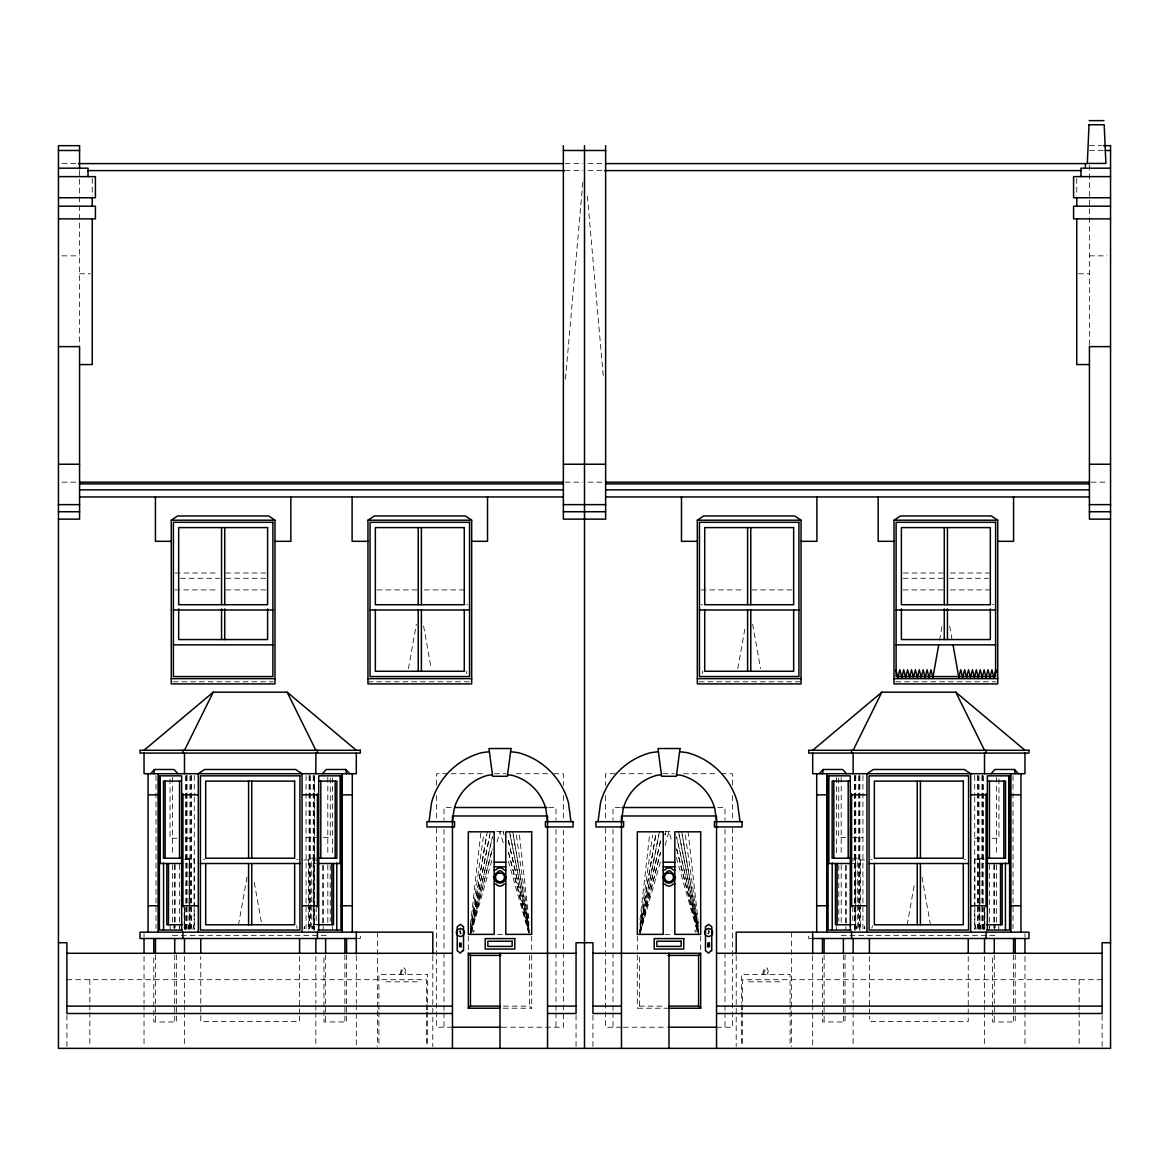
<?xml version="1.0" encoding="UTF-8"?>
<svg xmlns="http://www.w3.org/2000/svg" width="1169" height="1169" viewBox="0 0 1169 1169"><rect width="100%" height="100%" fill="white"/><g stroke="black" fill="none" stroke-linecap="round" stroke-linejoin="round"><path stroke-width="0.75" stroke-dasharray="5 3.75" d="M565.46 379.004L583.053 179.894M470.435 924.737L480.985 831.466M639.998 919.93L649.584 835.061M470.435 928.318L483.645 835.061M639.954 924.737L652.653 835.061M173.743 928.04L174.152 925.453L174.546 928.04M188.077 929.34L188.677 925.453L189.29 929.34L189.29 907.758M192.914 929.34L193.528 925.453L194.127 929.34L194.127 907.758M303.998 928.873L304.408 926.286L304.802 928.873M308.835 928.873L309.244 926.286L309.858 930.173M312.181 928.873L312.591 926.286L313 928.873M313.687 928.873L314.096 926.286L314.695 930.173M854.305 930.173L854.904 926.286L855.313 928.873M856 928.873L856.409 926.286L856.819 928.873M859.142 930.173L859.756 926.286L860.165 928.873M864.198 928.873L864.592 926.286L865.002 928.873M978.219 929.34L978.818 925.453L979.432 929.34L979.432 907.758M983.056 929.34L983.67 925.453L984.269 929.34L984.269 907.758M984.97 926.754L984.561 929.34L984.561 907.758M989.398 929.34L989.807 926.754M994.454 928.04L994.848 925.453L995.257 928.04M470.479 930.816L486.713 835.017M640.086 927.265L655.721 835.017M470.552 930.115L487.312 831.466M640.174 926.52L656.335 831.466M238.476 925.059L247.01 877.101M408.434 668.653L416.339 624.246M737.8 668.653L745.384 626.014M939.54 640.232L942.389 624.246M907.129 925.059L914.713 882.434M470.479 932.584L489.782 835.017M470.552 931.941L490.483 831.466M639.501 932.584L658.805 835.017M639.911 930.173L659.506 831.466M470.391 934.367L492.456 836.785L470.859 931.941M640.203 930.816L660.66 840.336M639.867 931.941L660.675 840.277M702.189 673.651L702.832 671.064M871.826 928.288L872.469 925.702M470.654 934.367L492.383 848.913M640.115 932.628L660.514 852.391M471.165 931.941L492.324 849.089M640.188 931.941L660.441 852.625M399.973 974.42L401.712 968.064L404.708 968.064L406.447 974.42M400.967 974.42L402.136 970.168L404.299 970.168L405.453 974.42M762.553 974.42L764.292 968.064L767.288 968.064L769.027 974.42M763.547 974.42L764.701 970.168L766.864 970.168L768.033 974.42M459.227 930.758L460.338 933.476A1.797 1.797 0 0 0 461.594 933.403M471.414 932.628L492.602 857.622M497.044 841.928L499.996 831.466L503.941 845.421M639.925 934.367L660.631 861.115M665.059 845.421L669.004 831.466L671.956 841.928M473.664 932.204L474.161 930.378L471.18 932.029A4.281 4.281 0 0 1 470.333 932.263M669.004 1008.219L637.31 1008.219L639.428 1006.114L639.428 955.409M1089.42 145.672L1101.753 145.672M1089.42 150.494L1103.507 150.494M62.089 163.602L76.672 163.602M565.138 163.602L582.746 163.602M588.022 163.602L603.862 163.602M565.138 170.601L582.746 170.601M588.022 170.601L603.862 170.601M61.972 255.85L79.58 255.85M1089.42 255.85L1107.028 255.85M79.58 273.78L90.437 273.78M1078.563 273.78L1089.42 273.78M61.972 482.169L77.812 482.169M565.138 482.169L582.746 482.169M588.022 482.169L603.862 482.169M1091.188 482.169L1107.028 482.169M175.189 573.015L218.618 573.015M225.851 573.015L265.641 573.015M903.359 573.015L943.149 573.015M950.382 573.015L993.811 573.015M180.45 578.29L219.757 578.29M225.851 578.29L265.816 578.29M903.184 578.29L943.149 578.29M949.243 578.29L988.55 578.29M174.912 589.921L218.588 589.921M225.865 589.921L265.904 589.921M377.046 589.921L417.085 589.921M424.362 589.921L468.038 589.921M700.962 589.921L744.638 589.921M751.915 589.921L791.954 589.921M903.096 589.921L943.135 589.921M950.412 589.921L994.088 589.921M466.489 604.709L467.79 604.709M701.21 604.709L702.511 604.709M992.539 604.709L993.84 604.709M173.085 681.819L273.181 681.819M367.957 681.819L469.865 681.819M699.135 681.819L801.043 681.819M895.819 681.819L995.915 681.819M447.8 773.717L436.622 773.717L436.622 785.451M451.102 773.717L485.5 773.717M494.56 773.717L505.987 773.717M516.289 773.717L548.626 773.717M553.785 773.717L563.37 773.717L563.37 785.451M615.215 773.717L605.63 773.717L605.63 785.451M620.374 773.717L652.711 773.717M663.013 773.717L674.44 773.717M683.5 773.717L717.898 773.717M721.2 773.717L732.378 773.717L732.378 785.451M451.234 807.516L444.015 807.516L444.015 820.229M548.758 807.516L555.976 807.516L555.976 820.229M620.242 807.516L613.024 807.516L613.024 820.229M717.766 807.516L724.985 807.516L724.985 820.229M496.825 831.466L503.956 831.466M665.044 831.466L672.175 831.466M306.073 837.574L316.448 837.574M323.375 837.574L330.286 837.574L330.286 777.37M845.625 837.574L838.714 837.574L838.714 777.37M852.552 837.574L862.927 837.574M176.972 838.231L170.046 838.231L170.046 777.297M185.623 838.231L194.273 838.231M974.727 838.231L983.377 838.231M992.028 838.231L998.954 838.231L998.954 777.297M185.652 858.221L189.071 858.221L189.071 930.056M316.404 858.221L311.275 858.221L311.275 930.056M852.596 858.221L857.725 858.221L857.725 930.056M983.348 858.221L979.929 858.221L979.929 930.056M184.585 859.186L194.273 859.186M974.727 859.186L984.415 859.186M203.494 859.347L204.794 859.347M296.853 859.347L298.139 859.347M870.861 859.347L872.147 859.347M964.206 859.347L965.506 859.347M303.794 860.019L318.187 860.019M850.813 860.019L865.206 860.019M314.534 863.511L316.2 863.511M852.8 863.511L854.466 863.511M185.813 924.767L184.147 924.767L184.147 906.749M314.534 924.767L317.866 924.767M851.134 924.767L854.466 924.767M983.187 924.767L984.853 924.767L984.853 906.749M497.497 934.367L504.146 934.367M664.854 934.367L671.503 934.367M172.544 935.332L327.802 935.332M841.198 935.332L996.456 935.332M357.656 938.502L360.33 938.502L360.33 933.753M811.344 938.502L808.67 938.502L808.67 933.753M66.896 979.695L426.451 979.695L426.451 1003.192M1102.104 979.695L742.549 979.695L742.549 1003.192M386.033 981.814L420.387 981.814M748.613 981.814L782.967 981.814M503.474 1006.114L529.572 1006.114L531.69 1008.219L499.996 1008.219M639.428 1006.114L665.526 1006.114M452.461 1027.23L436.622 1027.23L436.622 828.426M501.808 1027.23L563.37 1027.23L563.37 828.426M621.47 1027.23L605.63 1027.23L605.63 828.426M623.267 1027.23L666.315 1027.23M716.539 1027.23L732.378 1027.23L732.378 828.426M695.336 932.204L694.839 930.378L697.82 932.029A4.281 4.281 0 0 0 698.667 932.263M676.398 857.622L697.586 932.628M508.369 861.115L529.075 934.367M709.773 930.758L708.662 933.476A1.797 1.797 0 0 1 707.406 933.403M676.617 848.913L698.346 934.367M676.676 849.089L697.835 931.941M508.486 852.391L528.885 932.628M508.559 852.625L528.812 931.941M466.168 671.064L466.811 673.651M296.531 925.702L297.174 928.288M698.609 934.367L676.544 836.785L698.141 931.941M508.34 840.336L528.797 930.816M508.325 840.277L529.133 931.941M679.218 835.017L698.521 932.584M678.517 831.466L698.448 931.941M510.195 835.017L529.499 932.584M509.494 831.466L529.089 930.173M949.666 626.014L952.194 640.232M921.99 877.101L930.524 925.059M752.661 624.246L760.566 668.653M423.616 626.014L431.2 668.653M254.287 882.434L261.871 925.059M682.287 835.017L698.521 930.816M681.688 831.466L698.448 930.115M513.279 835.017L528.914 927.265M512.665 831.466L528.826 926.52M980.923 929.34L980.323 925.453L979.71 929.34L979.71 907.758M976.086 929.34L975.472 925.453L974.873 929.34L974.873 907.758M190.781 929.34L190.182 925.453L189.568 929.34L189.568 907.758M185.944 929.34L185.33 925.453L184.731 929.34L184.731 907.758M184.03 926.754L184.439 929.34L184.439 907.758M179.193 926.754L179.602 929.34M685.355 835.075L698.565 928.318M516.347 835.075L529.046 924.737M688.015 831.466L698.565 924.737M519.416 835.075L529.002 919.93M587.379 196.187L603.54 379.004M1102.104 1015.247L1102.104 1046.62M1089.42 165.092L1089.42 345.673M1079.162 979.695L1079.162 1003.192M1079.162 1004.989L1079.162 1010.411M1079.162 1012.222L1079.162 1046.562M1076.751 178.389L1076.751 195.983M1024.965 933.753L1024.965 936.924M1024.965 956.52L1024.965 1003.338M1024.965 1005.135L1024.965 1010.542M1024.965 1012.339L1024.965 1046.562M1015.203 954.825L1015.203 1021.954L992.613 1021.954L992.613 954.825M1013.538 954.825L1013.538 1021.954M1013.026 775.544L1013.026 928.522M998.808 925.746L998.808 929.34M996.456 777.356L996.456 855.679M996.456 864.782L996.456 924.884M994.249 864.592L994.249 929.34M994.278 954.825L994.278 1021.954M993.957 864.592L993.957 927.543M989.398 864.592L989.398 927.543M984.517 956.52L984.517 1003.338M984.517 1005.135L984.517 1010.542M984.517 1012.339L984.517 1046.562M983.202 775.836L983.202 930.056M982.881 775.836L982.881 863.511M982.632 775.544L982.632 928.522M981.902 775.544L981.902 928.522M979.71 859.186L979.71 905.96M979.432 859.186L979.432 905.96M979.037 775.836L979.037 902.833M979.037 904.645L979.037 930.056M978.088 775.544L978.088 928.522M977.737 775.544L977.737 928.522M974.873 859.186L974.873 905.96M974.727 775.515L974.727 795.227M974.727 797.01L974.727 929.618M968.239 956.549L968.239 1021.516L869.415 1021.516L869.415 1016.095M869.415 956.549L869.415 1007.079M869.415 1008.876L869.415 1014.297M862.927 775.544L862.927 928.639M860.355 860.019L860.355 930.173M859.916 775.544L859.916 928.522M859.566 775.544L859.566 928.522M858.616 775.836L858.616 902.833M858.616 904.645L858.616 930.056M855.752 775.544L855.81 930.173M855.518 860.019L855.518 930.173M855.021 775.544L855.021 928.522M854.773 775.836L854.773 863.511M854.451 775.836L854.451 930.056M853.136 956.52L853.136 1003.338M853.136 1005.135L853.136 1010.542M853.136 1012.339L853.136 1046.562M852.8 906.749L852.8 924.767M846.122 865.411L846.122 924.767M845.83 865.411L845.83 924.767M845.83 926.564L845.83 930.173M845.041 954.825L845.041 1021.954L822.45 1021.954L822.45 954.825M843.375 954.825L843.375 1021.954M841.198 777.356L841.198 855.679M841.198 864.782L841.198 924.884M838.801 865.308L838.801 921.172M836.376 777.648L836.376 855.664M836.434 926.564L836.434 930.173M824.116 954.825L824.116 1021.954M812.689 955.774L812.689 1003.338M812.689 1004.785L812.689 1046.562M791.559 932.161L791.559 1046.547M790.083 1003.207L790.083 974.42L741.497 974.42L741.497 1003.207M790.083 1004.989L790.083 1010.337M790.083 1012.12L790.083 1046.781M742.549 1004.989L742.549 1010.411M742.549 1012.222L742.549 1046.562M741.497 1004.989L741.497 1010.337M741.497 1012.12L741.497 1046.781M736.207 955.774L736.207 1046.547M732.378 795.607L732.378 819.937M724.985 829.303L724.985 950.967M724.985 952.779L724.985 1003.63M724.985 1005.442L724.985 1010.893M724.985 1012.705L724.985 1027.23M708.633 929.618L708.633 934.177M708.487 931.474L708.487 933.271M700.699 936.091L700.699 951.566M637.31 936.091L637.31 951.566M637.31 955.058L637.31 1008.219M613.024 829.303L613.024 950.967M613.024 952.779L613.024 1003.63M613.024 1005.442L613.024 1010.893M613.024 1012.705L613.024 1027.23M605.63 795.607L605.63 819.937M592.946 1015.247L592.946 1046.62M576.054 1015.247L576.054 1046.62M563.37 795.607L563.37 819.937M555.976 829.303L555.976 950.967M555.976 952.779L555.976 1003.63M555.976 1005.442L555.976 1010.893M555.976 1012.705L555.976 1027.23M531.69 936.091L531.69 951.566M531.69 955.058L531.69 1008.219M529.572 955.409L529.572 1006.114M468.301 936.091L468.301 951.566M460.513 931.474L460.513 933.271M460.367 929.618L460.367 934.177M444.015 829.303L444.015 950.967M444.015 952.779L444.015 1003.63M444.015 1005.442L444.015 1010.893M444.015 1012.705L444.015 1027.23M436.622 795.607L436.622 819.937M432.793 955.774L432.793 1046.547M427.503 1003.207L427.503 974.42L378.917 974.42L378.917 1003.207M427.503 1004.989L427.503 1010.337M427.503 1012.12L427.503 1046.781M426.451 1004.989L426.451 1010.411M426.451 1012.222L426.451 1046.562M378.917 1004.989L378.917 1010.337M378.917 1012.12L378.917 1046.781M377.441 932.161L377.441 1046.547M356.311 955.774L356.311 1003.338M356.311 1004.785L356.311 1046.562M346.55 954.825L346.55 1021.954L323.959 1021.954L323.959 954.825M344.884 954.825L344.884 1021.954M332.624 777.648L332.624 855.664M332.566 926.564L332.566 930.173M330.199 865.308L330.199 921.172M327.802 777.356L327.802 855.679M327.802 864.782L327.802 924.884M325.625 954.825L325.625 1021.954M323.17 865.411L323.17 924.767M323.17 926.564L323.17 930.173M322.878 865.411L322.878 924.767M316.2 906.749L316.2 924.767M315.864 956.52L315.864 1003.338M315.864 1005.135L315.864 1010.542M315.864 1012.339L315.864 1046.562M314.607 858.221L314.607 930.056L314.549 775.836M314.227 775.836L314.227 863.511M313.979 775.544L313.979 928.522M313.482 860.019L313.482 930.173M313.248 775.544L313.19 930.173M310.384 775.836L310.384 902.833M310.384 904.645L310.384 930.056M309.434 775.544L309.434 928.522M309.084 775.544L309.084 928.522M308.645 860.019L308.645 930.173M306.073 775.544L306.073 928.639M299.585 956.549L299.585 1007.079M299.585 1008.876L299.585 1014.297M299.585 1016.095L299.585 1021.516L200.761 1021.516L200.761 956.549M194.273 775.515L194.273 795.227M194.273 797.01L194.273 929.618M194.127 859.186L194.127 905.96M191.263 775.544L191.263 928.522M190.912 775.544L190.912 928.522M189.963 775.836L189.963 902.833M189.963 904.645L189.963 930.056M189.568 859.186L189.568 905.96M189.29 859.186L189.29 905.96M187.098 775.544L187.098 928.522M186.368 775.544L186.368 928.522M186.119 775.836L186.119 863.511M185.798 775.836L185.798 930.056M184.483 956.52L184.483 1003.338M184.483 1005.135L184.483 1010.542M184.483 1012.339L184.483 1046.562M179.602 864.592L179.602 927.543M176.387 954.825L176.387 1021.954L153.797 1021.954L153.797 954.825M175.043 864.592L175.043 927.543M174.751 864.592L174.751 929.34M174.722 954.825L174.722 1021.954M172.544 777.356L172.544 855.679M172.544 864.782L172.544 924.884M170.192 925.746L170.192 929.34M155.974 775.544L155.974 928.522M155.462 954.825L155.462 1021.954M144.035 933.753L144.035 936.924M144.035 956.52L144.035 1003.338M144.035 1005.135L144.035 1010.542M144.035 1012.339L144.035 1046.562M92.249 178.389L92.249 195.983M89.838 979.695L89.838 1003.192M89.838 1004.989L89.838 1010.411M89.838 1012.222L89.838 1046.562M79.58 170.557L79.58 345.673M66.896 1015.247L66.896 1046.62M665.833 831.466L664.956 834.958L665.833 831.466M504.044 834.958L503.167 831.466L504.058 834.987"/><path stroke-width="1.5" d="M1085.314 166.831L1085.416 164.61M429.023 821.675L431.493 802.84A70.914 70.914 0 0 1 481.643 752.69L489.387 751.667M452.461 821.675L454.142 808.904A47.476 47.476 0 0 1 487.707 775.339L492.427 774.711M598.031 821.675L600.515 802.84A70.914 70.914 0 0 1 650.651 752.69L658.395 751.667M621.47 821.675L623.15 808.904A47.476 47.476 0 0 1 656.715 775.339L661.435 774.711M153.928 773.717L154.498 769.494L174.006 769.494L177.907 773.717M822.581 773.717L823.151 769.494L842.659 769.494L846.575 773.717M938.59 645.551L932.906 677.523L930.948 669.764L929.004 677.523L927.061 669.764L925.117 677.523L923.174 669.764L921.23 677.523L919.287 669.764L917.344 677.523L915.4 669.764L913.457 677.523L911.513 669.764L909.555 677.523L907.612 669.764L905.668 677.523L903.725 669.764L901.781 677.523L899.838 669.764L897.894 677.523L895.951 669.764M184.483 750.279L213.196 692.18L287.15 692.18L356.311 750.279M853.136 750.279L881.85 692.18L955.804 692.18L1024.965 750.279M150.596 773.717L154.498 769.494M322.425 773.717L326.341 769.494L345.849 769.494L349.75 773.717M819.25 773.717L823.151 769.494M991.093 773.717L994.994 769.494L1014.502 769.494L1018.404 773.717M468.301 1008.219L470.42 1006.114L470.42 955.409L468.301 953.29L468.301 1008.219L499.996 1008.219M700.699 1008.219L698.58 1006.114L698.58 955.409L700.699 953.29L700.699 1008.219L669.004 1008.219M144.035 750.279L213.196 692.18M812.689 750.279L881.85 692.18M171.273 520.205L177.615 515.967L268.665 515.967L274.993 520.205L274.993 683.923L171.273 683.923L171.273 520.205L274.993 520.205M367.957 520.205L374.285 515.967L465.335 515.967L471.677 520.205L471.677 683.923L367.957 683.923L367.957 520.205L471.677 520.205M697.323 520.205L703.665 515.967L794.715 515.967L801.043 520.205L801.043 683.923L697.323 683.923L697.323 520.205L801.043 520.205M894.007 520.205L900.335 515.967L991.385 515.967L997.727 520.205L997.727 683.923L894.007 683.923L894.007 520.205L997.727 520.205M1089.216 120.641L1104.004 120.641M1103.507 145.672L1110.55 145.672L1110.55 1048.359L58.45 1048.359L58.45 145.672L79.58 145.672L79.58 168.92M58.45 150.494L79.58 150.494M563.37 150.494L605.63 150.494M1105.275 150.494L1110.55 150.494M78.498 163.602L563.37 163.602M605.63 163.602L1086.849 163.602M58.45 168.175L88.026 168.175L88.026 176.621M1110.55 168.175L1080.974 168.175L1080.974 176.621M87.675 170.601L564.408 170.601M604.592 170.601L1081.325 170.601M58.45 176.621L95.42 176.621L95.42 197.751L58.45 197.751M1110.55 176.621L1073.58 176.621L1073.58 197.751L1110.55 197.751M58.45 206.197L95.42 206.197L95.42 218.881L58.45 218.881M1110.55 206.197L1073.58 206.197L1073.58 218.881L1110.55 218.881M58.45 346.623L79.58 346.623L79.58 519.138L58.45 519.138M1110.55 346.623L1089.42 346.623L1089.42 519.138L1110.55 519.138M79.58 364.567L92.249 364.567L92.249 218.881M1089.42 364.567L1076.751 364.567L1076.751 218.881M58.45 464.239L79.58 464.239M563.37 464.239L605.63 464.239M1089.42 464.239L1110.55 464.239M79.58 482.169L563.37 482.169M605.63 482.169L1089.42 482.169M79.58 483.864L563.37 483.864M605.63 483.864L1089.42 483.864M79.58 489.84L563.37 489.84M605.63 489.84L1089.42 489.84M79.58 496.957L563.37 496.957M605.63 496.957L1089.42 496.957M58.45 504.628L79.58 504.628M563.37 504.628L605.63 504.628M1089.42 504.628L1110.55 504.628M58.45 511.744L79.58 511.744M563.37 511.744L605.63 511.744M1089.42 511.744L1110.55 511.744M171.273 541.32L155.433 541.32L155.433 496.957M274.993 541.32L290.847 541.32L290.847 496.957M367.957 541.32L352.103 541.32L352.103 496.957M471.677 541.32L487.517 541.32L487.517 496.957M697.323 541.32L681.483 541.32L681.483 496.957M801.043 541.32L816.897 541.32L816.897 496.957M894.007 541.32L878.153 541.32L878.153 496.957M997.727 541.32L1013.567 541.32L1013.567 496.957M173.392 609.984L272.888 609.984M370.062 609.984L469.558 609.984M699.442 609.984L798.938 609.984M896.112 609.984L995.608 609.984M173.392 644.85L272.888 644.85M896.112 644.85L995.608 644.85M171.273 678.648L274.993 678.648M367.957 678.648L471.677 678.648M697.323 678.648L801.043 678.648M894.007 678.648L997.727 678.648M181.21 781.111L163.485 781.111L163.485 858.221L181.21 858.221M319.137 781.111L336.862 781.111L336.862 858.221L319.137 858.221M849.863 781.111L832.138 781.111L832.138 858.221L849.863 858.221M987.79 781.111L1005.515 781.111L1005.515 858.221L987.79 858.221M148.901 794.847L159.101 794.847M182.612 794.847L197.78 794.847M302.566 794.847L317.734 794.847M341.246 794.847L351.445 794.847M817.555 794.847L827.754 794.847M851.266 794.847L866.434 794.847M971.22 794.847L986.388 794.847M1009.899 794.847L1020.099 794.847M454.843 807.516L546.946 807.516M622.054 807.516L714.157 807.516M494.18 862.225L505.797 862.225M663.203 862.225L674.82 862.225M182.481 863.511L160.226 863.511L160.226 775.836M200.425 863.511L299.922 863.511M317.69 863.511L340.121 863.511L340.121 775.836M851.31 863.511L828.879 863.511L828.879 775.836M869.078 863.511L968.575 863.511M986.519 863.511L1008.774 863.511L1008.774 775.836M494.18 866.857L505.797 866.857M663.203 866.857L674.82 866.857M494.18 869.955L495.875 869.955A5.071 5.071 0 0 1 504.117 869.955L505.797 869.955M663.203 869.955L664.883 869.955A5.071 5.071 0 0 1 673.125 869.955L674.82 869.955M494.18 884.012L495.875 884.012A5.071 5.071 0 0 0 504.117 884.012L505.797 884.012M663.203 884.012L664.883 884.012A5.071 5.071 0 0 0 673.125 884.012L674.82 884.012M148.901 905.756L159.101 905.756M182.612 905.756L197.78 905.756M302.566 905.756L317.734 905.756M341.246 905.756L351.445 905.756M817.555 905.756L827.754 905.756M851.266 905.756L866.434 905.756M971.22 905.756L986.388 905.756M1009.899 905.756L1020.099 905.756M182.481 924.767L166.816 924.767L166.816 863.511M317.866 924.767L333.53 924.767L333.53 863.511M851.134 924.767L835.47 924.767L835.47 863.511M986.519 924.767L1002.184 924.767L1002.184 863.511M182.379 930.056L159.393 930.056L159.393 775.836L181.633 775.836L181.633 930.056M317.968 930.056L340.953 930.056L340.953 775.836L318.713 775.836L318.713 930.056M851.032 930.056L828.047 930.056L828.047 775.836L850.287 775.836L850.287 930.056M986.621 930.056L1009.607 930.056L1009.607 775.836L987.367 775.836L987.367 930.056M356.75 938.502L140.017 938.502L140.017 932.161L432.793 932.161L432.793 953.948M812.25 938.502L1028.983 938.502L1028.983 932.161L736.207 932.161L736.207 953.948M58.45 942.725L66.896 942.725L66.896 1013.508L452.461 1013.508M1110.55 942.725L1102.104 942.725L1102.104 1013.508L716.539 1013.508M459.592 943.251L461.156 943.251L461.083 946.671M461.156 946.671L459.592 946.671L459.665 943.251M66.896 953.29L452.461 953.29M468.301 953.29L576.054 953.29M592.946 953.29L700.699 953.29M716.539 953.29L1102.104 953.29M470.42 955.409L500.887 955.409M668.113 955.409L698.58 955.409M66.896 1006.114L452.461 1006.114M470.42 1006.114L499.996 1006.114M547.53 1006.114L576.054 1006.114M592.946 1006.114L621.47 1006.114M669.004 1006.114L698.58 1006.114M716.539 1006.114L1102.104 1006.114M547.53 1013.508L576.054 1013.508L576.054 942.725L592.946 942.725L592.946 1013.508L621.47 1013.508M452.461 1027.23L500.887 1027.23M668.113 1027.23L716.539 1027.23M679.613 751.667L687.357 752.69A70.914 70.914 0 0 1 737.507 802.84L739.977 821.675M510.605 751.667L518.349 752.69A70.914 70.914 0 0 1 568.485 802.84L570.969 821.675M676.573 774.711L681.293 775.339A47.476 47.476 0 0 1 714.858 808.904L716.539 821.675M507.565 774.711L512.285 775.339A47.476 47.476 0 0 1 545.85 808.904L547.53 821.675M955.804 692.18L984.517 750.279M287.15 692.18L315.864 750.279M996.426 672.35L995.783 669.764L993.84 677.523L991.896 669.764L989.953 677.523L988.01 669.764L986.051 677.523L984.108 669.764L982.165 677.523L980.221 669.764L978.278 677.523L976.334 669.764L974.391 677.523L972.447 669.764L970.504 677.523L968.56 669.764L966.617 677.523L964.659 669.764L962.715 677.523L960.772 669.764L958.828 677.523L953.144 645.551M1014.502 769.494L1015.072 773.717M345.849 769.494L346.419 773.717M1076.751 197.751L1076.751 206.197M1024.965 753.084L1024.965 773.717L812.689 773.717L812.689 753.084M1024.965 938.502L1024.965 952.91M1020.946 773.717L1020.946 932.161M1015.203 938.502L1015.203 953.013M1013.538 938.502L1013.538 953.013M1010.907 773.717L1010.907 932.161M1005.442 862.927L1005.442 930.056M1003.85 781.111L1003.85 858.221M1000.518 863.511L1000.518 924.767M994.278 938.502L994.278 953.013M990.333 608.932L990.333 639.56L901.401 639.56L901.401 608.932M989.456 781.111L989.456 858.221M986.066 750.279L986.066 753.084M986.066 793.751L986.066 906.662M986.066 932.161L986.066 938.502M984.517 753.084L984.517 773.717M984.517 938.502L984.517 952.91M970.694 932.161L970.694 773.717L964.352 769.494L873.301 769.494L866.96 773.717L866.96 932.161M968.239 938.502L968.239 952.94M963.3 863.511L963.3 924.767L874.354 924.767L874.354 863.511M947.445 527.599L947.445 604.709M947.445 608.932L947.445 639.56M944.274 527.599L944.274 604.709M944.274 608.932L944.274 639.56M920.412 781.111L920.412 858.221M920.412 863.511L920.412 924.767M917.241 781.111L917.241 858.221M917.241 863.511L917.241 924.767M869.415 938.502L869.415 952.94M853.136 753.084L853.136 773.717M853.136 938.502L853.136 952.91M851.587 750.279L851.587 753.084M851.587 793.751L851.587 906.662M851.587 932.161L851.587 938.502M848.197 781.111L848.197 858.221M843.375 938.502L843.375 953.013M837.136 863.511L837.136 924.767M833.804 781.111L833.804 858.221M832.211 862.927L832.211 930.056M826.746 773.717L826.746 932.161M824.116 938.502L824.116 953.013M822.45 938.502L822.45 953.013M816.707 773.717L816.707 932.161M812.689 932.161L812.689 953.948M793.649 609.984L793.649 671.254L704.717 671.254L704.717 609.984M750.776 527.599L750.776 604.709M750.776 609.984L750.776 671.254M747.605 527.599L747.605 604.709M747.605 609.984L747.605 671.254M716.539 1048.359L716.539 815.977L621.47 815.977L621.47 952.589M709.335 943.251L709.335 946.671M707.917 943.251L707.917 946.671M669.004 953.29L669.004 1048.359M621.47 953.29L621.47 1048.359M605.63 145.672L605.63 519.138L563.37 519.138L563.37 145.672M584.5 145.672L584.5 1048.359M547.53 952.589L547.53 815.977L452.461 815.977L452.461 1048.359M547.53 953.29L547.53 1048.359M499.996 953.29L499.996 1048.359M464.283 609.984L464.283 671.254L375.351 671.254L375.351 609.984M421.395 527.599L421.395 604.709M421.395 609.984L421.395 671.254M418.224 527.599L418.224 604.709M418.224 609.984L418.224 671.254M356.311 753.084L356.311 773.717L144.035 773.717L144.035 753.084M356.311 932.161L356.311 953.948M352.293 773.717L352.293 932.161M346.55 938.502L346.55 953.013M344.884 938.502L344.884 953.013M342.254 773.717L342.254 932.161M336.789 862.927L336.789 930.056M335.196 781.111L335.196 858.221M331.864 863.511L331.864 924.767M325.625 938.502L325.625 953.013M320.803 781.111L320.803 858.221M317.413 750.279L317.413 753.084M317.413 793.751L317.413 906.662M317.413 932.161L317.413 938.502M315.864 753.084L315.864 773.717M315.864 938.502L315.864 952.91M302.04 932.161L302.04 773.717L295.699 769.494L204.648 769.494L198.306 773.717L198.306 932.161M299.585 938.502L299.585 952.94M294.646 863.511L294.646 924.767L205.7 924.767L205.7 863.511M267.599 608.932L267.599 639.56L178.667 639.56L178.667 608.932M251.759 781.111L251.759 858.221M251.759 863.511L251.759 924.767M248.588 781.111L248.588 858.221M248.588 863.511L248.588 924.767M224.726 527.599L224.726 604.709M224.726 608.932L224.726 639.56M221.555 527.599L221.555 604.709M221.555 608.932L221.555 639.56M200.761 938.502L200.761 952.94M184.483 753.084L184.483 773.717M184.483 938.502L184.483 952.91M182.934 750.279L182.934 753.084M182.934 793.751L182.934 906.662M182.934 932.161L182.934 938.502M179.544 781.111L179.544 858.221M174.722 938.502L174.722 953.013M168.482 863.511L168.482 924.767M165.15 781.111L165.15 858.221M163.558 862.927L163.558 930.056M158.093 773.717L158.093 932.161M155.462 938.502L155.462 953.013M153.797 938.502L153.797 953.013M148.054 773.717L148.054 932.161M144.035 938.502L144.035 952.91M92.249 197.751L92.249 206.197M1089.026 124.747L1087.316 163.426L1105.903 163.426L1104.179 124.747L1089.026 124.747M511.014 748.525L507.361 776.289L492.631 776.289L488.978 748.525L511.014 748.525M680.022 748.525L676.369 776.289L661.639 776.289L657.986 748.525L680.022 748.525M494.969 874.368L494.18 877.276A5.816 5.816 0 0 0 499.996 883.092A5.816 5.816 0 0 0 505.797 877.276L505.023 874.368L500.843 870.832L499.148 870.832L494.969 874.368M663.977 874.368L663.203 877.276A5.816 5.816 0 0 0 669.004 883.092A5.816 5.816 0 0 0 674.82 877.276L674.031 874.368L669.852 870.832L668.157 870.832L663.977 874.368M462.515 950.806L460.323 953.144L457.24 950.806L457.24 926.681L460.367 924.343L463.523 926.681L463.523 950.806L462.515 950.806M710.854 950.806L708.677 953.144L705.477 950.806L705.477 926.681L708.633 924.343L711.76 926.681L711.76 950.806L710.854 950.806M457.459 929.618L456.246 932.541L457.459 935.448L460.367 936.661L463.289 935.448L464.488 932.541L463.289 929.618L460.367 928.42L457.459 929.618M705.711 929.618L704.512 932.541L705.711 935.448L708.633 936.661L711.541 935.448L712.754 932.541L711.541 929.618L708.633 928.42L705.711 929.618M499.148 873.009L497.746 873.389A4.501 4.501 0 0 0 496.547 880.169A4.501 4.501 0 0 0 503.444 880.169A4.501 4.501 0 0 0 502.246 873.389L499.148 873.009M668.157 873.009L666.754 873.389A4.501 4.501 0 0 0 665.556 880.169A4.501 4.501 0 0 0 672.453 880.169A4.501 4.501 0 0 0 671.254 873.389L668.157 873.009M272.888 522.309L173.392 522.309L173.392 676.53L272.888 676.53L272.888 522.309M469.558 522.309L370.062 522.309L370.062 676.53L469.558 676.53L469.558 522.309M798.938 522.309L699.442 522.309L699.442 676.53L798.938 676.53L798.938 522.309M995.608 522.309L896.112 522.309L896.112 676.53L995.608 676.53L995.608 522.309M267.599 527.599L178.667 527.599L178.667 604.709L267.599 604.709L267.599 527.599M464.283 527.599L375.351 527.599L375.351 604.709L464.283 604.709L464.283 527.599M793.649 527.599L704.717 527.599L704.717 604.709L793.649 604.709L793.649 527.599M990.333 527.599L901.401 527.599L901.401 604.709L990.333 604.709L990.333 527.599M360.33 750.279L140.017 750.279L140.017 753.084L360.33 753.084L360.33 750.279M1028.983 750.279L808.67 750.279L808.67 753.084L1028.983 753.084L1028.983 750.279M299.922 775.836L200.425 775.836L200.425 930.056L299.922 930.056L299.922 775.836M968.575 775.836L869.078 775.836L869.078 930.056L968.575 930.056L968.575 775.836M294.646 781.111L205.7 781.111L205.7 858.221L294.646 858.221L294.646 781.111M963.3 781.111L874.354 781.111L874.354 858.221L963.3 858.221L963.3 781.111M454.566 821.675L426.904 821.675L426.904 826.951L454.566 826.951L454.566 821.675M573.088 821.675L545.412 821.675L545.412 826.951L573.088 826.951L573.088 821.675M623.588 821.675L595.912 821.675L595.912 826.951L623.588 826.951L623.588 821.675M742.096 821.675L714.434 821.675L714.434 826.951L742.096 826.951L742.096 821.675M494.18 831.817L468.301 831.817L468.301 934.367L494.18 934.367L494.18 831.817M531.69 831.817L505.797 831.817L505.797 934.367L531.69 934.367L531.69 831.817M663.203 831.817L637.31 831.817L637.31 934.367L663.203 934.367L663.203 831.817M700.699 831.817L674.82 831.817L674.82 934.367L700.699 934.367L700.699 831.817M514.784 938.59L485.208 938.59L485.208 949.067L514.784 949.067L514.784 938.59M683.792 938.59L654.216 938.59L654.216 949.067L683.792 949.067L683.792 938.59M512.139 941.235L487.853 941.235L487.853 946.422L512.139 946.422L512.139 941.235M681.147 941.235L656.861 941.235L656.861 946.422L681.147 946.422L681.147 941.235M709.408 943.251L707.844 943.251L707.844 946.671L709.408 946.671L709.408 943.251"/></g></svg>
